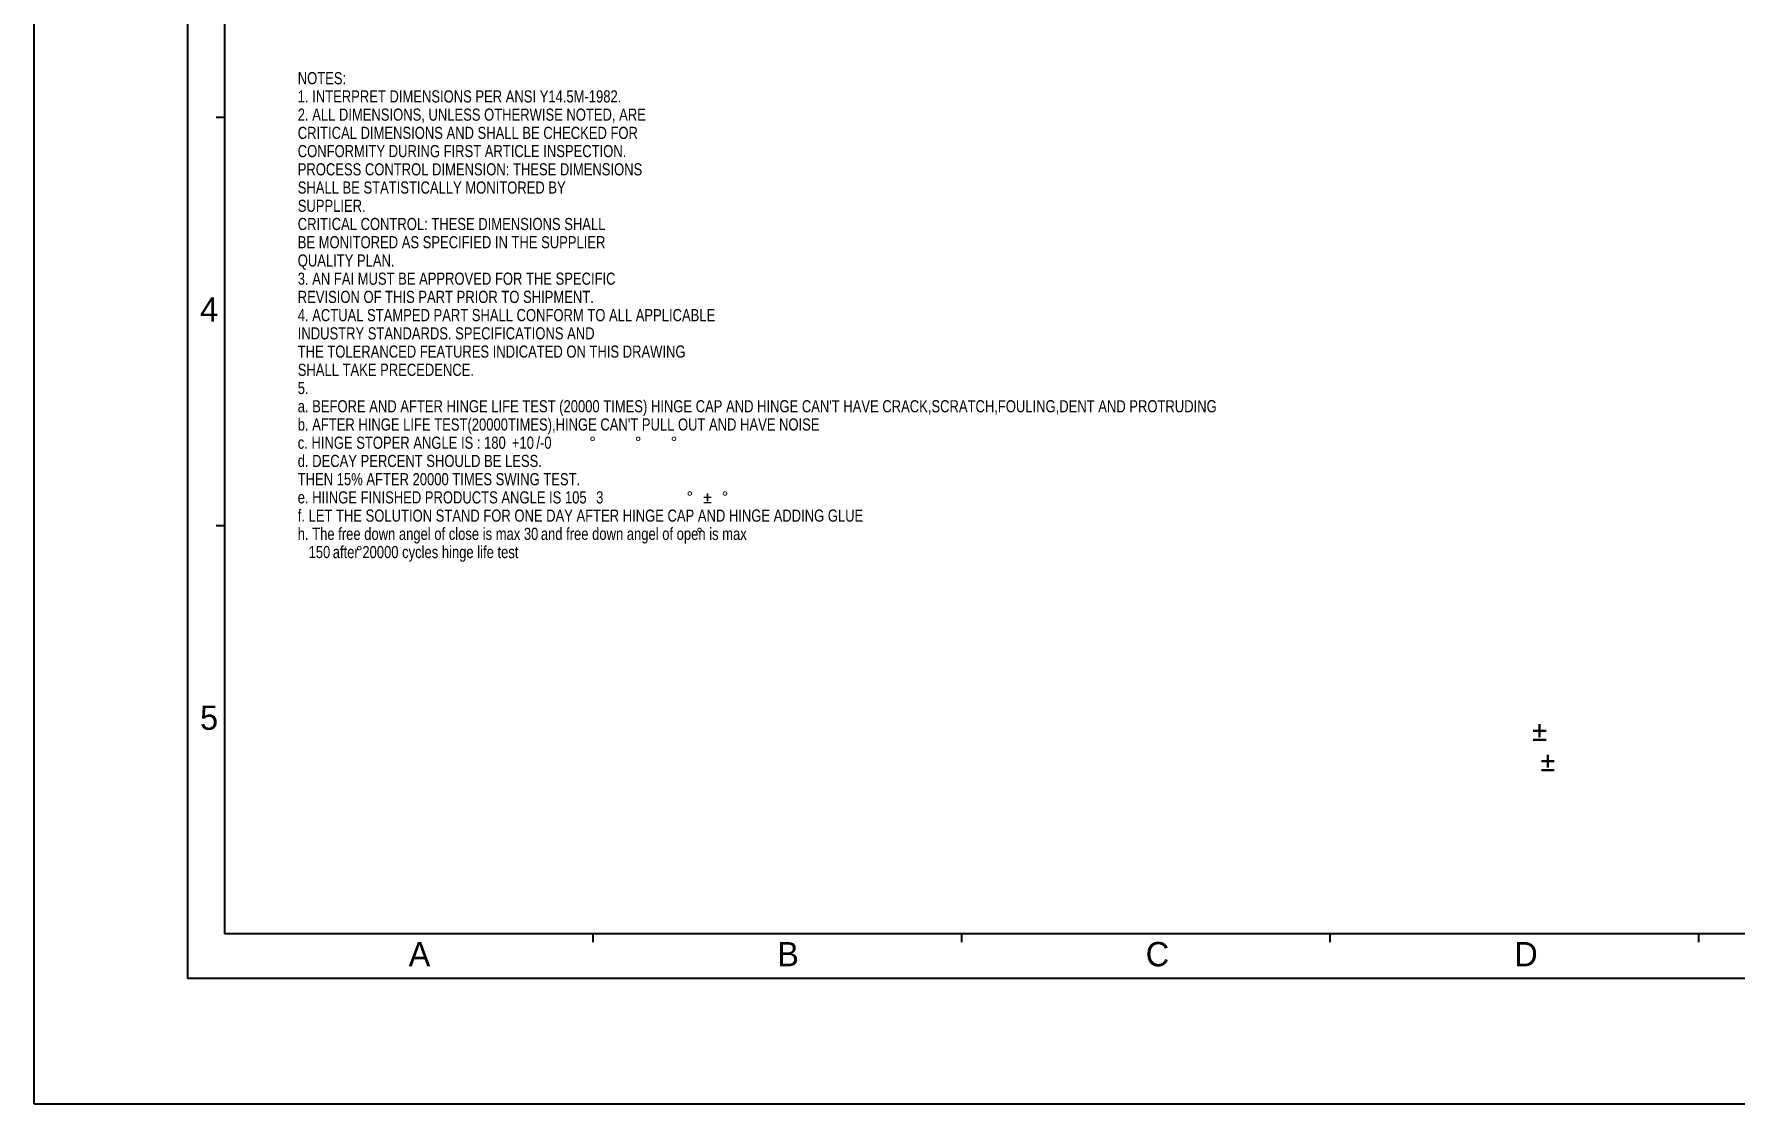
# Model space of a CAD drawing. Header units: millimetres. Extents: x 0 to 420, y 0 to 297.
# Drawn here: x 0 to 210, y 0 to 132.1 of the extents above; entities that cross this region are included whole.
import ezdxf

# ---------------------------------------------------------------- set-up
doc = ezdxf.new("R2010")
doc.units = ezdxf.units.MM
doc.header["$LTSCALE"] = 23.1
doc.layers.get('0').update_dxf_attribs({"linetype": 'CONTINUOUS'})
doc.layers.add('DETAIL', color=7, linetype='CONTINUOUS')
doc.styles.get("Standard").update_dxf_attribs({"font": 'txt', "width": 0.8})
doc.styles.add('TEXTSTYLE_2', font='txt')

msp = doc.modelspace()

# ---------------------------------------------------------------- linework, layer by layer
at = {"color": 7, "linetype": 'CONTINUOUS'}
for p, q in [((0, 0), (0, 297)), ((19, 15.5), (19, 281.5)), ((23.5, 276), (23.5, 21)), ((23.5, 121.8), (22.5, 121.8)), ((23.5, 71.4), (22.5, 71.4)), ((396, 21), (23.5, 21)), ((69, 21), (69, 20)), ((114.5, 21), (114.5, 20)), ((160, 21), (160, 20)), ((205.5, 21), (205.5, 20)), ((401, 15.5), (19, 15.5)), ((0, 0), (420, 0))]:
    msp.add_line(p, q, dxfattribs=at)
for points in [[(186.03, 46.22), (186.7, 46.22), (185.08, 45.93)], [(185.74, 46.22), (186.03, 46.22), (185.08, 45.93)], [(185.74, 46.22), (185.08, 45.93), (185.08, 46.22)], [(185.74, 45.93), (185.08, 45.93), (186.7, 46.22)], [(186.03, 46.9), (185.74, 46.22), (185.74, 46.9)], [(185.74, 46.22), (186.03, 46.9), (186.03, 46.22)], [(186.03, 45.93), (185.74, 45.93), (186.7, 46.22)], [(186.03, 45.93), (186.7, 46.22), (186.7, 45.93)], [(186.7, 45.11), (185.08, 44.83), (185.08, 45.11)], [(185.08, 44.83), (186.7, 45.11), (186.7, 44.83)], [(186.03, 45.93), (185.74, 45.27), (185.74, 45.93)], [(185.74, 45.27), (186.03, 45.93), (186.03, 45.27)], [(187.03, 42.47), (187.7, 42.47), (186.08, 42.18)], [(186.74, 42.47), (187.03, 42.47), (186.08, 42.18)], [(186.74, 42.47), (186.08, 42.18), (186.08, 42.47)], [(186.74, 42.18), (186.08, 42.18), (187.7, 42.47)], [(187.03, 43.15), (186.74, 42.47), (186.74, 43.15)], [(186.74, 42.47), (187.03, 43.15), (187.03, 42.47)], [(187.03, 42.18), (186.74, 42.18), (187.7, 42.47)], [(187.03, 42.18), (186.74, 41.52), (186.74, 42.18)], [(186.74, 41.52), (187.03, 42.18), (187.03, 41.52)], [(187.03, 42.18), (187.7, 42.47), (187.7, 42.18)], [(187.7, 41.36), (186.08, 41.08), (186.08, 41.36)], [(186.08, 41.08), (187.7, 41.36), (187.7, 41.08)]]:
    msp.add_solid(points, dxfattribs=at)
at = {"layer": 'DETAIL', "color": 7, "linetype": 'CONTINUOUS'}
for points in [[(68.8, 82.17), (68.68, 82.13), (68.69, 82.2)], [(68.68, 82.13), (68.8, 82.17), (68.79, 82.13)], [(68.79, 82.13), (68.69, 82.05), (68.68, 82.13)], [(68.88, 82.27), (68.84, 82.25), (68.69, 82.2)], [(68.88, 82.27), (68.69, 82.2), (68.72, 82.27)], [(68.84, 82.25), (68.81, 82.22), (68.69, 82.2)], [(68.69, 82.2), (68.81, 82.22), (68.8, 82.17)], [(68.79, 82.13), (68.8, 82.08), (68.69, 82.05)], [(68.69, 82.05), (68.8, 82.08), (68.81, 82.04)], [(68.81, 82.04), (68.72, 81.99), (68.69, 82.05)], [(68.96, 82.3), (68.72, 82.27), (68.77, 82.33)], [(68.96, 82.3), (68.92, 82.29), (68.72, 82.27)], [(68.72, 82.27), (68.92, 82.29), (68.88, 82.27)], [(68.81, 82.04), (68.84, 82.01), (68.72, 81.99)], [(68.72, 81.99), (68.84, 82.01), (68.88, 81.99)], [(68.88, 81.99), (68.77, 81.93), (68.72, 81.99)], [(69.11, 82.37), (68.77, 82.33), (68.82, 82.37)], [(68.77, 82.33), (69.11, 82.37), (69.16, 82.33)], [(68.77, 82.33), (69.16, 82.33), (68.96, 82.3)], [(68.88, 81.99), (68.92, 81.96), (68.77, 81.93)], [(68.77, 81.93), (69.01, 81.96), (69.2, 81.99)], [(68.77, 81.93), (69.2, 81.99), (69.16, 81.93)], [(68.96, 81.96), (69.01, 81.96), (68.77, 81.93)], [(68.92, 81.96), (68.96, 81.96), (68.77, 81.93)], [(69.16, 81.93), (68.82, 81.89), (68.77, 81.93)], [(69.03, 82.4), (68.82, 82.37), (68.89, 82.4)], [(68.82, 82.37), (69.03, 82.4), (69.11, 82.37)], [(68.82, 81.89), (69.16, 81.93), (69.1, 81.89)], [(68.89, 82.4), (68.96, 82.41), (69.03, 82.4)], [(69.01, 82.29), (68.96, 82.3), (69.16, 82.33)], [(69.04, 82.27), (69.01, 82.29), (69.16, 82.33)], [(69.2, 81.99), (69.01, 81.96), (69.04, 81.99)], [(69.04, 82.27), (69.16, 82.33), (69.2, 82.27)], [(69.2, 82.27), (69.08, 82.25), (69.04, 82.27)], [(69.04, 81.99), (69.08, 82.01), (69.23, 82.05)], [(69.04, 81.99), (69.23, 82.05), (69.2, 81.99)], [(69.11, 82.22), (69.08, 82.25), (69.2, 82.27)], [(69.08, 82.01), (69.11, 82.04), (69.23, 82.05)], [(69.11, 82.22), (69.2, 82.27), (69.23, 82.2)], [(69.23, 82.2), (69.13, 82.17), (69.11, 82.22)], [(69.23, 82.05), (69.11, 82.04), (69.13, 82.08)], [(69.13, 82.13), (69.13, 82.17), (69.23, 82.2)], [(69.13, 82.13), (69.23, 82.2), (69.24, 82.13)], [(69.24, 82.13), (69.13, 82.08), (69.13, 82.13)], [(69.13, 82.08), (69.24, 82.13), (69.23, 82.05)], [(74.42, 82.17), (74.3, 82.13), (74.31, 82.2)], [(74.3, 82.13), (74.42, 82.17), (74.41, 82.13)], [(74.41, 82.13), (74.31, 82.05), (74.3, 82.13)], [(74.5, 82.27), (74.47, 82.25), (74.31, 82.2)], [(74.5, 82.27), (74.31, 82.2), (74.35, 82.27)], [(74.47, 82.25), (74.43, 82.22), (74.31, 82.2)], [(74.31, 82.2), (74.43, 82.22), (74.42, 82.17)], [(74.41, 82.13), (74.42, 82.08), (74.31, 82.05)], [(74.31, 82.05), (74.42, 82.08), (74.43, 82.04)], [(74.43, 82.04), (74.35, 81.99), (74.31, 82.05)], [(74.59, 82.3), (74.35, 82.27), (74.39, 82.33)], [(74.59, 82.3), (74.54, 82.29), (74.35, 82.27)], [(74.35, 82.27), (74.54, 82.29), (74.5, 82.27)], [(74.43, 82.04), (74.47, 82.01), (74.35, 81.99)], [(74.35, 81.99), (74.47, 82.01), (74.5, 81.99)], [(74.5, 81.99), (74.39, 81.93), (74.35, 81.99)], [(74.73, 82.37), (74.39, 82.33), (74.45, 82.37)], [(74.39, 82.33), (74.73, 82.37), (74.79, 82.33)], [(74.39, 82.33), (74.79, 82.33), (74.59, 82.3)], [(74.5, 81.99), (74.54, 81.96), (74.39, 81.93)], [(74.39, 81.93), (74.63, 81.96), (74.83, 81.99)], [(74.39, 81.93), (74.83, 81.99), (74.79, 81.93)], [(74.59, 81.96), (74.63, 81.96), (74.39, 81.93)], [(74.54, 81.96), (74.59, 81.96), (74.39, 81.93)], [(74.79, 81.93), (74.45, 81.89), (74.39, 81.93)], [(74.65, 82.4), (74.45, 82.37), (74.51, 82.4)], [(74.45, 82.37), (74.65, 82.4), (74.73, 82.37)], [(74.45, 81.89), (74.79, 81.93), (74.72, 81.89)], [(74.51, 82.4), (74.59, 82.41), (74.65, 82.4)], [(74.63, 82.29), (74.59, 82.3), (74.79, 82.33)], [(74.66, 82.27), (74.63, 82.29), (74.79, 82.33)], [(74.83, 81.99), (74.63, 81.96), (74.66, 81.99)], [(74.66, 82.27), (74.79, 82.33), (74.83, 82.27)], [(74.83, 82.27), (74.71, 82.25), (74.66, 82.27)], [(74.66, 81.99), (74.71, 82.01), (74.85, 82.05)], [(74.66, 81.99), (74.85, 82.05), (74.83, 81.99)], [(74.73, 82.22), (74.71, 82.25), (74.83, 82.27)], [(74.71, 82.01), (74.73, 82.04), (74.85, 82.05)], [(74.73, 82.22), (74.83, 82.27), (74.85, 82.2)], [(74.85, 82.2), (74.75, 82.17), (74.73, 82.22)], [(74.85, 82.05), (74.73, 82.04), (74.75, 82.08)], [(74.75, 82.13), (74.75, 82.17), (74.85, 82.2)], [(74.75, 82.13), (74.85, 82.2), (74.86, 82.13)], [(74.86, 82.13), (74.75, 82.08), (74.75, 82.13)], [(74.75, 82.08), (74.86, 82.13), (74.85, 82.05)], [(78.85, 82.17), (78.73, 82.13), (78.74, 82.2)], [(78.73, 82.13), (78.85, 82.17), (78.84, 82.13)], [(78.84, 82.13), (78.74, 82.05), (78.73, 82.13)], [(78.92, 82.27), (78.89, 82.25), (78.74, 82.2)], [(78.92, 82.27), (78.74, 82.2), (78.77, 82.27)], [(78.89, 82.25), (78.86, 82.22), (78.74, 82.2)], [(78.74, 82.2), (78.86, 82.22), (78.85, 82.17)], [(78.84, 82.13), (78.85, 82.08), (78.74, 82.05)], [(78.74, 82.05), (78.85, 82.08), (78.86, 82.04)], [(78.86, 82.04), (78.77, 81.99), (78.74, 82.05)], [(79.01, 82.3), (78.77, 82.27), (78.82, 82.33)], [(79.01, 82.3), (78.97, 82.29), (78.77, 82.27)], [(78.77, 82.27), (78.97, 82.29), (78.92, 82.27)], [(78.86, 82.04), (78.89, 82.01), (78.77, 81.99)], [(78.77, 81.99), (78.89, 82.01), (78.92, 81.99)], [(78.92, 81.99), (78.82, 81.93), (78.77, 81.99)], [(79.15, 82.37), (78.82, 82.33), (78.87, 82.37)], [(78.82, 82.33), (79.15, 82.37), (79.21, 82.33)], [(78.82, 82.33), (79.21, 82.33), (79.01, 82.3)], [(78.92, 81.99), (78.97, 81.96), (78.82, 81.93)], [(78.82, 81.93), (79.06, 81.96), (79.25, 81.99)], [(78.82, 81.93), (79.25, 81.99), (79.21, 81.93)], [(79.01, 81.96), (79.06, 81.96), (78.82, 81.93)], [(78.97, 81.96), (79.01, 81.96), (78.82, 81.93)], [(79.21, 81.93), (78.87, 81.89), (78.82, 81.93)], [(79.08, 82.4), (78.87, 82.37), (78.94, 82.4)], [(78.87, 82.37), (79.08, 82.4), (79.15, 82.37)], [(78.87, 81.89), (79.21, 81.93), (79.14, 81.89)], [(78.94, 82.4), (79.01, 82.41), (79.08, 82.4)], [(79.06, 82.29), (79.01, 82.3), (79.21, 82.33)], [(79.09, 82.27), (79.06, 82.29), (79.21, 82.33)], [(79.25, 81.99), (79.06, 81.96), (79.09, 81.99)], [(79.09, 82.27), (79.21, 82.33), (79.25, 82.27)], [(79.25, 82.27), (79.13, 82.25), (79.09, 82.27)], [(79.09, 81.99), (79.13, 82.01), (79.28, 82.05)], [(79.09, 81.99), (79.28, 82.05), (79.25, 81.99)], [(79.15, 82.22), (79.13, 82.25), (79.25, 82.27)], [(79.13, 82.01), (79.15, 82.04), (79.28, 82.05)], [(79.15, 82.22), (79.25, 82.27), (79.28, 82.2)], [(79.28, 82.2), (79.18, 82.17), (79.15, 82.22)], [(79.28, 82.05), (79.15, 82.04), (79.18, 82.08)], [(79.18, 82.13), (79.18, 82.17), (79.28, 82.2)], [(79.18, 82.13), (79.28, 82.2), (79.29, 82.13)], [(79.29, 82.13), (79.18, 82.08), (79.18, 82.13)], [(79.18, 82.08), (79.29, 82.13), (79.28, 82.05)], [(69.1, 81.89), (68.89, 81.85), (68.82, 81.89)], [(68.96, 81.85), (68.89, 81.85), (69.1, 81.89)], [(68.96, 81.85), (69.1, 81.89), (69.03, 81.85)], [(74.72, 81.89), (74.51, 81.85), (74.45, 81.89)], [(74.59, 81.85), (74.51, 81.85), (74.72, 81.89)], [(74.59, 81.85), (74.72, 81.89), (74.65, 81.85)], [(79.14, 81.89), (78.94, 81.85), (78.87, 81.89)], [(79.01, 81.85), (78.94, 81.85), (79.14, 81.89)], [(79.01, 81.85), (79.14, 81.89), (79.08, 81.85)], [(81.11, 75.62), (80.77, 75.58), (80.82, 75.62)], [(80.77, 75.58), (81.11, 75.62), (81.16, 75.58)], [(81.03, 75.65), (80.82, 75.62), (80.89, 75.65)], [(80.82, 75.62), (81.03, 75.65), (81.11, 75.62)], [(80.89, 75.65), (80.96, 75.66), (81.03, 75.65)], [(85.46, 75.62), (85.12, 75.58), (85.18, 75.62)], [(85.12, 75.58), (85.46, 75.62), (85.52, 75.58)], [(85.39, 75.65), (85.18, 75.62), (85.24, 75.65)], [(85.18, 75.62), (85.39, 75.65), (85.46, 75.62)], [(85.24, 75.65), (85.32, 75.66), (85.39, 75.65)], [(80.8, 75.42), (80.68, 75.38), (80.69, 75.45)], [(80.68, 75.38), (80.8, 75.42), (80.79, 75.38)], [(80.79, 75.38), (80.69, 75.3), (80.68, 75.38)], [(80.88, 75.52), (80.84, 75.5), (80.69, 75.45)], [(80.88, 75.52), (80.69, 75.45), (80.72, 75.52)], [(80.84, 75.5), (80.81, 75.47), (80.69, 75.45)], [(80.69, 75.45), (80.81, 75.47), (80.8, 75.42)], [(80.79, 75.38), (80.8, 75.33), (80.69, 75.3)], [(80.69, 75.3), (80.8, 75.33), (80.81, 75.29)], [(80.81, 75.29), (80.72, 75.24), (80.69, 75.3)], [(80.96, 75.55), (80.72, 75.52), (80.77, 75.58)], [(80.96, 75.55), (80.92, 75.54), (80.72, 75.52)], [(80.72, 75.52), (80.92, 75.54), (80.88, 75.52)], [(80.81, 75.29), (80.84, 75.26), (80.72, 75.24)], [(80.72, 75.24), (80.84, 75.26), (80.88, 75.24)], [(80.88, 75.24), (80.77, 75.18), (80.72, 75.24)], [(80.77, 75.58), (81.16, 75.58), (80.96, 75.55)], [(80.88, 75.24), (80.92, 75.21), (80.77, 75.18)], [(80.77, 75.18), (81.01, 75.21), (81.2, 75.24)], [(80.77, 75.18), (81.2, 75.24), (81.16, 75.18)], [(80.96, 75.21), (81.01, 75.21), (80.77, 75.18)], [(80.92, 75.21), (80.96, 75.21), (80.77, 75.18)], [(81.16, 75.18), (80.82, 75.14), (80.77, 75.18)], [(80.82, 75.14), (81.16, 75.18), (81.1, 75.14)], [(81.1, 75.14), (80.89, 75.1), (80.82, 75.14)], [(80.96, 75.1), (80.89, 75.1), (81.1, 75.14)], [(81.01, 75.54), (80.96, 75.55), (81.16, 75.58)], [(80.96, 75.1), (81.1, 75.14), (81.03, 75.1)], [(81.04, 75.52), (81.01, 75.54), (81.16, 75.58)], [(81.2, 75.24), (81.01, 75.21), (81.04, 75.24)], [(81.04, 75.52), (81.16, 75.58), (81.2, 75.52)], [(81.2, 75.52), (81.08, 75.5), (81.04, 75.52)], [(81.04, 75.24), (81.08, 75.26), (81.23, 75.3)], [(81.04, 75.24), (81.23, 75.3), (81.2, 75.24)], [(81.11, 75.47), (81.08, 75.5), (81.2, 75.52)], [(81.08, 75.26), (81.11, 75.29), (81.23, 75.3)], [(81.11, 75.47), (81.2, 75.52), (81.23, 75.45)], [(81.23, 75.45), (81.13, 75.42), (81.11, 75.47)], [(81.23, 75.3), (81.11, 75.29), (81.13, 75.33)], [(81.13, 75.38), (81.13, 75.42), (81.23, 75.45)], [(81.13, 75.38), (81.23, 75.45), (81.24, 75.38)], [(81.24, 75.38), (81.13, 75.33), (81.13, 75.38)], [(81.13, 75.33), (81.24, 75.38), (81.23, 75.3)], [(83.23, 74.99), (83.63, 74.99), (82.66, 74.82)], [(83.05, 74.99), (83.23, 74.99), (82.66, 74.82)], [(83.05, 74.99), (82.66, 74.82), (82.66, 74.99)], [(83.05, 74.82), (82.66, 74.82), (83.63, 74.99)], [(83.63, 74.33), (82.66, 74.16), (82.66, 74.33)], [(82.66, 74.16), (83.63, 74.33), (83.63, 74.16)], [(83.23, 75.4), (83.05, 74.99), (83.05, 75.4)], [(83.05, 74.99), (83.23, 75.4), (83.23, 74.99)], [(83.23, 74.82), (83.05, 74.82), (83.63, 74.99)], [(83.23, 74.82), (83.05, 74.43), (83.05, 74.82)], [(83.05, 74.43), (83.23, 74.82), (83.23, 74.43)], [(83.23, 74.82), (83.63, 74.99), (83.63, 74.82)], [(85.16, 75.42), (85.04, 75.38), (85.05, 75.45)], [(85.04, 75.38), (85.16, 75.42), (85.14, 75.38)], [(85.14, 75.38), (85.05, 75.3), (85.04, 75.38)], [(85.23, 75.52), (85.2, 75.5), (85.05, 75.45)], [(85.23, 75.52), (85.05, 75.45), (85.08, 75.52)], [(85.2, 75.5), (85.17, 75.47), (85.05, 75.45)], [(85.05, 75.45), (85.17, 75.47), (85.16, 75.42)], [(85.14, 75.38), (85.16, 75.33), (85.05, 75.3)], [(85.05, 75.3), (85.16, 75.33), (85.17, 75.29)], [(85.17, 75.29), (85.08, 75.24), (85.05, 75.3)], [(85.32, 75.55), (85.08, 75.52), (85.12, 75.58)], [(85.32, 75.55), (85.28, 75.54), (85.08, 75.52)], [(85.08, 75.52), (85.28, 75.54), (85.23, 75.52)], [(85.17, 75.29), (85.2, 75.26), (85.08, 75.24)], [(85.08, 75.24), (85.2, 75.26), (85.23, 75.24)], [(85.23, 75.24), (85.12, 75.18), (85.08, 75.24)], [(85.12, 75.58), (85.52, 75.58), (85.32, 75.55)], [(85.23, 75.24), (85.28, 75.21), (85.12, 75.18)], [(85.12, 75.18), (85.36, 75.21), (85.56, 75.24)], [(85.12, 75.18), (85.56, 75.24), (85.52, 75.18)], [(85.32, 75.21), (85.36, 75.21), (85.12, 75.18)], [(85.28, 75.21), (85.32, 75.21), (85.12, 75.18)], [(85.52, 75.18), (85.18, 75.14), (85.12, 75.18)], [(85.18, 75.14), (85.52, 75.18), (85.45, 75.14)], [(85.45, 75.14), (85.24, 75.1), (85.18, 75.14)], [(85.32, 75.1), (85.24, 75.1), (85.45, 75.14)], [(85.36, 75.54), (85.32, 75.55), (85.52, 75.58)], [(85.32, 75.1), (85.45, 75.14), (85.39, 75.1)], [(85.4, 75.52), (85.36, 75.54), (85.52, 75.58)], [(85.56, 75.24), (85.36, 75.21), (85.4, 75.24)], [(85.4, 75.52), (85.52, 75.58), (85.56, 75.52)], [(85.56, 75.52), (85.44, 75.5), (85.4, 75.52)], [(85.4, 75.24), (85.44, 75.26), (85.58, 75.3)], [(85.4, 75.24), (85.58, 75.3), (85.56, 75.24)], [(85.46, 75.47), (85.44, 75.5), (85.56, 75.52)], [(85.44, 75.26), (85.46, 75.29), (85.58, 75.3)], [(85.46, 75.47), (85.56, 75.52), (85.58, 75.45)], [(85.58, 75.45), (85.48, 75.42), (85.46, 75.47)], [(85.58, 75.3), (85.46, 75.29), (85.48, 75.33)], [(85.48, 75.38), (85.48, 75.42), (85.58, 75.45)], [(85.48, 75.38), (85.58, 75.45), (85.59, 75.38)], [(85.59, 75.38), (85.48, 75.33), (85.48, 75.38)], [(85.48, 75.33), (85.59, 75.38), (85.58, 75.3)], [(82, 70.92), (81.88, 70.88), (81.89, 70.95)], [(81.88, 70.88), (82, 70.92), (81.99, 70.88)], [(81.99, 70.88), (81.89, 70.8), (81.88, 70.88)], [(82.08, 71.02), (82.04, 71), (81.89, 70.95)], [(82.08, 71.02), (81.89, 70.95), (81.92, 71.02)], [(82.04, 71), (82.01, 70.97), (81.89, 70.95)], [(81.89, 70.95), (82.01, 70.97), (82, 70.92)], [(81.99, 70.88), (82, 70.83), (81.89, 70.8)], [(81.89, 70.8), (82, 70.83), (82.01, 70.79)], [(82.01, 70.79), (81.92, 70.74), (81.89, 70.8)], [(82.16, 71.05), (81.92, 71.02), (81.97, 71.08)], [(82.16, 71.05), (82.12, 71.04), (81.92, 71.02)], [(81.92, 71.02), (82.12, 71.04), (82.08, 71.02)], [(82.01, 70.79), (82.04, 70.76), (81.92, 70.74)], [(81.92, 70.74), (82.04, 70.76), (82.08, 70.74)], [(82.08, 70.74), (81.97, 70.68), (81.92, 70.74)], [(82.31, 71.12), (81.97, 71.08), (82.02, 71.12)], [(81.97, 71.08), (82.31, 71.12), (82.36, 71.08)], [(81.97, 71.08), (82.36, 71.08), (82.16, 71.05)], [(82.08, 70.74), (82.12, 70.71), (81.97, 70.68)], [(81.97, 70.68), (82.21, 70.71), (82.4, 70.74)], [(81.97, 70.68), (82.4, 70.74), (82.36, 70.68)], [(82.16, 70.71), (82.21, 70.71), (81.97, 70.68)], [(82.12, 70.71), (82.16, 70.71), (81.97, 70.68)], [(82.36, 70.68), (82.02, 70.64), (81.97, 70.68)], [(82.23, 71.15), (82.02, 71.12), (82.09, 71.15)], [(82.02, 71.12), (82.23, 71.15), (82.31, 71.12)], [(82.02, 70.64), (82.36, 70.68), (82.3, 70.64)], [(82.3, 70.64), (82.09, 70.6), (82.02, 70.64)], [(82.09, 71.15), (82.16, 71.16), (82.23, 71.15)], [(82.16, 70.6), (82.09, 70.6), (82.3, 70.64)], [(82.21, 71.04), (82.16, 71.05), (82.36, 71.08)], [(82.16, 70.6), (82.3, 70.64), (82.23, 70.6)], [(82.24, 71.02), (82.21, 71.04), (82.36, 71.08)], [(82.4, 70.74), (82.21, 70.71), (82.24, 70.74)], [(82.24, 71.02), (82.36, 71.08), (82.4, 71.02)], [(82.4, 71.02), (82.28, 71), (82.24, 71.02)], [(82.24, 70.74), (82.28, 70.76), (82.43, 70.8)], [(82.24, 70.74), (82.43, 70.8), (82.4, 70.74)], [(82.31, 70.97), (82.28, 71), (82.4, 71.02)], [(82.28, 70.76), (82.31, 70.79), (82.43, 70.8)], [(82.31, 70.97), (82.4, 71.02), (82.43, 70.95)], [(82.43, 70.95), (82.33, 70.92), (82.31, 70.97)], [(82.43, 70.8), (82.31, 70.79), (82.33, 70.83)], [(82.33, 70.88), (82.33, 70.92), (82.43, 70.95)], [(82.33, 70.88), (82.43, 70.95), (82.44, 70.88)], [(82.44, 70.88), (82.33, 70.83), (82.33, 70.88)], [(82.33, 70.83), (82.44, 70.88), (82.43, 70.8)], [(40, 68.67), (39.88, 68.63), (39.89, 68.7)], [(39.88, 68.63), (40, 68.67), (39.99, 68.63)], [(39.99, 68.63), (39.89, 68.55), (39.88, 68.63)], [(40.08, 68.77), (40.04, 68.75), (39.89, 68.7)], [(40.08, 68.77), (39.89, 68.7), (39.92, 68.77)], [(40.04, 68.75), (40.01, 68.72), (39.89, 68.7)], [(39.89, 68.7), (40.01, 68.72), (40, 68.67)], [(39.99, 68.63), (40, 68.58), (39.89, 68.55)], [(39.89, 68.55), (40, 68.58), (40.01, 68.54)], [(40.01, 68.54), (39.92, 68.49), (39.89, 68.55)], [(40.16, 68.8), (39.92, 68.77), (39.97, 68.83)], [(40.16, 68.8), (40.12, 68.79), (39.92, 68.77)], [(39.92, 68.77), (40.12, 68.79), (40.08, 68.77)], [(40.01, 68.54), (40.04, 68.51), (39.92, 68.49)], [(39.92, 68.49), (40.04, 68.51), (40.08, 68.49)], [(40.08, 68.49), (39.97, 68.43), (39.92, 68.49)], [(40.31, 68.87), (39.97, 68.83), (40.02, 68.87)], [(39.97, 68.83), (40.31, 68.87), (40.36, 68.83)], [(39.97, 68.83), (40.36, 68.83), (40.16, 68.8)], [(40.08, 68.49), (40.12, 68.46), (39.97, 68.43)], [(39.97, 68.43), (40.21, 68.46), (40.4, 68.49)], [(39.97, 68.43), (40.4, 68.49), (40.36, 68.43)], [(40.16, 68.46), (40.21, 68.46), (39.97, 68.43)], [(40.12, 68.46), (40.16, 68.46), (39.97, 68.43)], [(40.36, 68.43), (40.02, 68.39), (39.97, 68.43)], [(40.23, 68.9), (40.02, 68.87), (40.09, 68.9)], [(40.02, 68.87), (40.23, 68.9), (40.31, 68.87)], [(40.02, 68.39), (40.36, 68.43), (40.3, 68.39)], [(40.3, 68.39), (40.09, 68.35), (40.02, 68.39)], [(40.09, 68.9), (40.16, 68.91), (40.23, 68.9)], [(40.16, 68.35), (40.09, 68.35), (40.3, 68.39)], [(40.21, 68.79), (40.16, 68.8), (40.36, 68.83)], [(40.16, 68.35), (40.3, 68.39), (40.23, 68.35)], [(40.24, 68.77), (40.21, 68.79), (40.36, 68.83)], [(40.4, 68.49), (40.21, 68.46), (40.24, 68.49)], [(40.24, 68.77), (40.36, 68.83), (40.4, 68.77)], [(40.4, 68.77), (40.28, 68.75), (40.24, 68.77)], [(40.24, 68.49), (40.28, 68.51), (40.43, 68.55)], [(40.24, 68.49), (40.43, 68.55), (40.4, 68.49)], [(40.31, 68.72), (40.28, 68.75), (40.4, 68.77)], [(40.28, 68.51), (40.31, 68.54), (40.43, 68.55)], [(40.31, 68.72), (40.4, 68.77), (40.43, 68.7)], [(40.43, 68.7), (40.33, 68.67), (40.31, 68.72)], [(40.43, 68.55), (40.31, 68.54), (40.33, 68.58)], [(40.33, 68.63), (40.33, 68.67), (40.43, 68.7)], [(40.33, 68.63), (40.43, 68.7), (40.44, 68.63)], [(40.44, 68.63), (40.33, 68.58), (40.33, 68.63)], [(40.33, 68.58), (40.44, 68.63), (40.43, 68.55)]]:
    msp.add_solid(points, dxfattribs=at)

# ---------------------------------------------------------------- texts
at = {"color": 7, "linetype": 'CONTINUOUS', "char_height": 3, "width": 3, "attachment_point": 1, "line_spacing_factor": 0.9, "style": 'TEXTSTYLE_2'}
for s, insert in [('4', (20.5, 99.6)), ('5', (20.5, 49.2)), ('A', (46.25, 20)), ('B', (91.75, 20)), ('C', (137.25, 20)), ('D', (182.75, 20))]:
    msp.add_mtext(s, dxfattribs=dict(at, insert=insert))
at = {"layer": 'DETAIL', "color": 7, "linetype": 'CONTINUOUS', "insert": (32.56, 127.41), "char_height": 1.5, "width": 219.6, "attachment_point": 1, "line_spacing_factor": 0.9}
msp.add_mtext("NOTES:\\P1. INTERPRET DIMENSIONS PER ANSI Y14.5M-1982.\\P2. ALL DIMENSIONS, UNLESS OTHERWISE NOTED, ARE\\PCRITICAL DIMENSIONS AND SHALL BE CHECKED FOR\\PCONFORMITY DURING FIRST ARTICLE INSPECTION.\\PPROCESS CONTROL DIMENSION: THESE DIMENSIONS\\PSHALL BE STATISTICALLY MONITORED BY\\PSUPPLIER.\\PCRITICAL CONTROL: THESE DIMENSIONS SHALL\\PBE MONITORED AS SPECIFIED IN THE SUPPLIER\\PQUALITY PLAN.\\P3. AN FAI MUST BE APPROVED FOR THE SPECIFIC\\PREVISION OF THIS PART PRIOR TO SHIPMENT. \\P4. ACTUAL STAMPED PART SHALL CONFORM TO ALL APPLICABLE\\PINDUSTRY STANDARDS. SPECIFICATIONS AND\\PTHE TOLERANCED FEATURES INDICATED ON THIS DRAWING\\PSHALL TAKE PRECEDENCE.\\P5.\\Pa. BEFORE AND AFTER HINGE LIFE TEST (20000 TIMES) HINGE CAP AND HINGE CAN'T HAVE CRACK,SCRATCH,FOULING,DENT AND PROTRUDING\\Pb. AFTER HINGE LIFE TEST(20000TIMES),HINGE CAN'T PULL OUT AND HAVE NOISE\\Pc. HINGE STOPER ANGLE IS : 180{\\ftxt;\\W0.0001;\\H0.0001;\\~}{\\ftxt;\\W0.5494505495;\\H1.5; }{\\ftxt;\\W0.0001;\\H0.0001;\\~} +10{\\ftxt;\\W0.0001;\\H0.0001;\\~}{\\ftxt;\\W0.5494505495;\\H1.5; }{\\ftxt;\\W0.0001;\\H0.0001;\\~}/-0{\\ftxt;\\W0.0001;\\H0.0001;\\~}{\\ftxt;\\W0.5494505495;\\H1.5; }{\\ftxt;\\W0.0001;\\H0.0001;\\~} \\Pd. DECAY PERCENT SHOULD BE LESS.\\PTHEN 15% AFTER 20000 TIMES SWING TEST.\\Pe. HIINGE FINISHED PRODUCTS ANGLE IS 105{\\ftxt;\\W0.0001;\\H0.0001;\\~}{\\ftxt;\\W0.5494505495;\\H1.5; }{\\ftxt;\\W0.0001;\\H0.0001;\\~} {\\ftxt;\\W0.0001;\\H0.0001;\\~}{\\ftxt;\\W0.7545787546;\\H1.5; }{\\ftxt;\\W0.0001;\\H0.0001;\\~}3{\\ftxt;\\W0.0001;\\H0.0001;\\~}{\\ftxt;\\W0.5494505495;\\H1.5; }{\\ftxt;\\W0.0001;\\H0.0001;\\~} \\Pf. LET THE SOLUTION STAND FOR ONE DAY AFTER HINGE CAP AND HINGE ADDING GLUE\\Ph. The free down angel of close is max 30{\\ftxt;\\W0.0001;\\H0.0001;\\~}{\\ftxt;\\W0.5494505495;\\H1.5; }{\\ftxt;\\W0.0001;\\H0.0001;\\~}and free down angel of open is max \\P   150{\\ftxt;\\W0.0001;\\H0.0001;\\~}{\\ftxt;\\W0.5494505495;\\H1.5; }{\\ftxt;\\W0.0001;\\H0.0001;\\~}after 20000 cycles hinge life test", dxfattribs=at)

doc.saveas('drawing.dxf')
